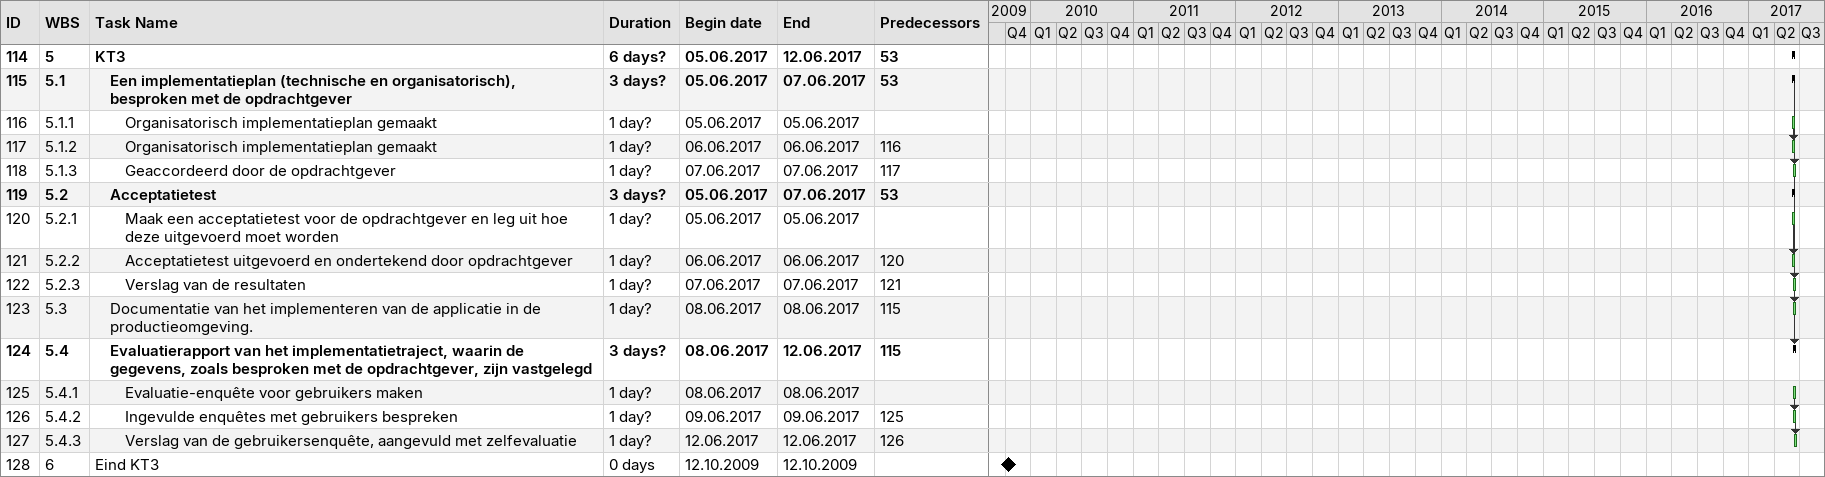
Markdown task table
| ID | WBS | Task | Duration | Start | Finish | Predecessors |
|---|---|---|---|---|---|---|
| 114 | 5 | **KT3** | 6d? | 2017-06-05 | 2017-06-12 | 53 |
| 115 | 5.1 | **Een implementatieplan (technische en organisatorisch), besproken met de opdrachtgever** | 3d? | 2017-06-05 | 2017-06-07 | 53 |
| 116 | 5.1.1 | Organisatorisch implementatieplan gemaakt | 1d? | 2017-06-05 | 2017-06-05 |  |
| 117 | 5.1.2 | Organisatorisch implementatieplan gemaakt | 1d? | 2017-06-06 | 2017-06-06 | 116 |
| 118 | 5.1.3 | Geaccordeerd door de opdrachtgever | 1d? | 2017-06-07 | 2017-06-07 | 117 |
| 119 | 5.2 | **Acceptatietest** | 3d? | 2017-06-05 | 2017-06-07 | 53 |
| 120 | 5.2.1 | Maak een acceptatietest voor de opdrachtgever en leg uit hoe deze uitgevoerd moet worden | 1d? | 2017-06-05 | 2017-06-05 |  |
| 121 | 5.2.2 | Acceptatietest uitgevoerd en ondertekend door opdrachtgever | 1d? | 2017-06-06 | 2017-06-06 | 120 |
| 122 | 5.2.3 | Verslag van de resultaten | 1d? | 2017-06-07 | 2017-06-07 | 121 |
| 123 | 5.3 | Documentatie van het implementeren van de applicatie in de productieomgeving. | 1d? | 2017-06-08 | 2017-06-08 | 115 |
| 124 | 5.4 | **Evaluatierapport van het implementatietraject, waarin de gegevens, zoals besproken met de opdrachtgever, zijn vastgelegd** | 3d? | 2017-06-08 | 2017-06-12 | 115 |
| 125 | 5.4.1 | Evaluatie-enquête voor gebruikers maken | 1d? | 2017-06-08 | 2017-06-08 |  |
| 126 | 5.4.2 | Ingevulde enquêtes met gebruikers bespreken | 1d? | 2017-06-09 | 2017-06-09 | 125 |
| 127 | 5.4.3 | Verslag van de gebruikersenquête, aangevuld met zelfevaluatie | 1d? | 2017-06-12 | 2017-06-12 | 126 |
| 128 | 6 | Eind KT3 | 0d | 2009-10-12 | 2009-10-12 |  |
